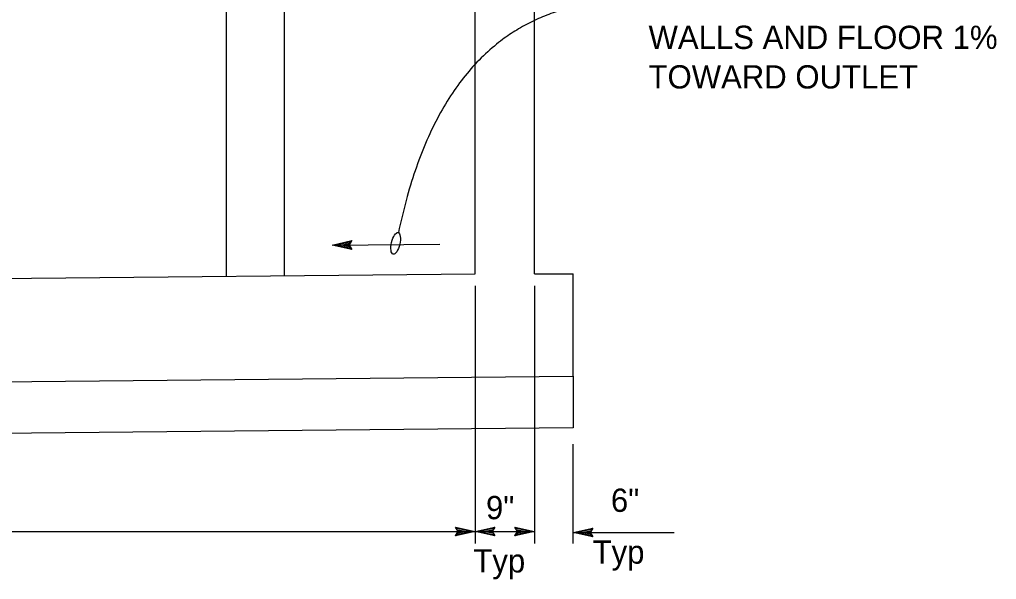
# Model space of a CAD drawing. Extents: x -893 to 867, y -474 to 712.
# Drawn here: x -12.5 to 281.6, y 294.1 to 462.6 of the extents above; entities that cross this region are included whole.
import ezdxf

# ---------------------------------------------------------------- set-up
doc = ezdxf.new("R2010")
doc.units = 0
for name, color, linetype in [('df_DETAIL', 7, 'Continuous'), ('df_DETAIL-anno', 7, 'Continuous'), ('pp_PRESENTATION', 7, 'Continuous')]:
    doc.layers.add(name, color=color, linetype=linetype)

msp = doc.modelspace()

# ---------------------------------------------------------------- linework, layer by layer
at = {"layer": 'df_DETAIL'}
for p, q in [((124.68, 386.13), (124.68, 486.82)), ((142.57, 386.13), (142.57, 485.23)), ((49.82, 385.38), (49.82, 478.3)), ((67.32, 385.56), (67.32, 478.3)), ((-219.23, 382.69), (124.68, 386.13)), ((142.57, 386.13), (154.24, 386.13)), ((154.24, 355.31), (154.24, 386.13)), ((-219.23, 351.58), (154.24, 355.31)), ((154.24, 355.31), (154.24, 339.76)), ((154.24, 339.76), (-219.23, 336.02))]:
    msp.add_line(p, q, dxfattribs=at)
at = {"layer": 'df_DETAIL-anno'}
for p, q in [((124.68, 382.54), (124.68, 304.97)), ((142.57, 382.54), (142.57, 304.97)), ((154.24, 304.97), (154.24, 334.81)), ((-224.2, 308.56), (124.68, 308.56)), ((124.68, 308.56), (142.57, 308.56)), ((154.24, 308.29), (184.58, 308.29))]:
    msp.add_line(p, q, dxfattribs=at)
for points in [[(118.78, 309.88), (124.68, 308.56), (118.78, 307.25), (118.99, 307.6), (123.31, 308.56), (118.98, 309.53), (119.19, 309.18), (121.96, 308.56), (119.2, 307.95), (119.41, 308.3), (120.6, 308.56), (119.4, 308.83), (119.56, 308.56), (118.78, 307.25), (119.56, 308.56)], [(130.59, 307.24), (124.68, 308.56), (130.59, 309.87), (130.38, 309.52), (126.05, 308.56), (130.38, 307.59), (130.17, 307.94), (127.4, 308.56), (130.17, 309.17), (129.96, 308.82), (128.76, 308.56), (129.96, 308.29), (129.8, 308.56), (130.59, 309.87), (129.8, 308.56)], [(130.59, 307.24), (124.68, 308.56), (130.59, 309.87), (130.38, 309.52), (126.05, 308.56), (130.38, 307.59), (130.17, 307.94), (127.4, 308.56), (130.17, 309.17), (129.96, 308.82), (128.76, 308.56), (129.96, 308.29), (129.8, 308.56), (130.59, 309.87), (129.8, 308.56)], [(136.67, 309.88), (142.57, 308.56), (136.67, 307.25), (136.88, 307.6), (141.2, 308.56), (136.87, 309.53), (137.08, 309.18), (139.85, 308.56), (137.09, 307.95), (137.3, 308.3), (138.49, 308.56), (137.29, 308.83), (137.45, 308.56), (136.67, 307.25), (137.45, 308.56)], [(136.67, 309.88), (142.57, 308.56), (136.67, 307.25), (136.88, 307.6), (141.2, 308.56), (136.87, 309.53), (137.08, 309.18), (139.85, 308.56), (137.09, 307.95), (137.3, 308.3), (138.49, 308.56), (137.29, 308.83), (137.45, 308.56), (136.67, 307.25), (137.45, 308.56)], [(160.14, 306.97), (154.24, 308.29), (160.14, 309.6), (159.93, 309.25), (155.61, 308.3), (159.94, 307.32), (159.73, 307.67), (156.96, 308.29), (159.72, 308.9), (159.51, 308.55), (158.32, 308.29), (159.52, 308.02), (159.36, 308.29), (160.14, 309.6), (159.36, 308.29)]]:
    msp.add_lwpolyline(points, close=True, dxfattribs=at)
msp.add_ellipse((100.76, 395.27), major_axis=(0.75, 3.26), ratio=0.375224, dxfattribs=at)
msp.add_open_spline([(173.84, 468.21), (116.63, 470.07), (101.57, 398.51)], degree=2, dxfattribs=at)
at = {"layer": 'pp_PRESENTATION'}
msp.add_line((81.64, 394.72), (114.08, 395.04), dxfattribs=at)
msp.add_lwpolyline([(87.56, 393.46), (81.64, 394.72), (87.53, 396.09), (87.32, 395.74), (83.01, 394.74), (87.35, 393.81), (87.13, 394.15), (84.36, 394.74), (87.12, 395.39), (86.91, 395.03), (85.72, 394.76), (86.92, 394.5), (86.76, 394.77), (87.53, 396.09), (86.76, 394.77)], close=True, dxfattribs=at)

# ---------------------------------------------------------------- texts
at = {"layer": 'df_DETAIL-anno'}
for s, height, p in [('WALLS AND FLOOR 1% ', 7.0004, (176.9, 453.79)), ('TOWARD OUTLET', 7.0004, (176.9, 441.89)), ('6"', 7, (165.57, 314.46)), ('9"', 7, (127.96, 312.25)), ('Typ', 7, (124.16, 296.23)), ('Typ', 7, (160.06, 298.87))]:
    msp.add_text(s, height=height, dxfattribs=at).set_placement(p)

doc.saveas('drawing.dxf')
